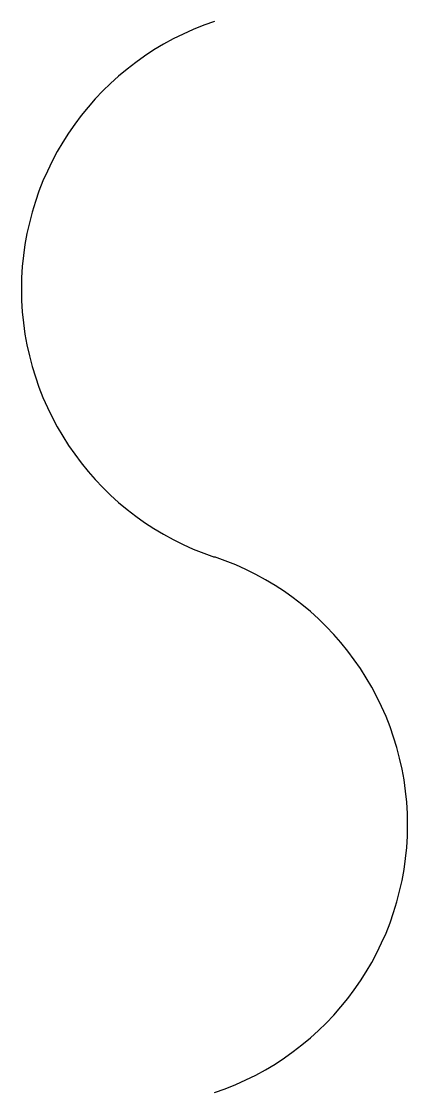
# Model space of a CAD drawing. Extents: x 201.46 to 202.54, y 109 to 112.
import ezdxf

# ---------------------------------------------------------------- set-up
doc = ezdxf.new("R2010")
doc.units = 0
doc.header["$MEASUREMENT"] = 0

msp = doc.modelspace()

# ---------------------------------------------------------------- linework, layer by layer
for centre, start, end in [((202.25, 111.25), 108.4349, 251.5651), ((201.75, 109.75), 288.4349, 71.5651)]:
    msp.add_arc(centre, 0.7906, start, end)

doc.saveas('drawing.dxf')
